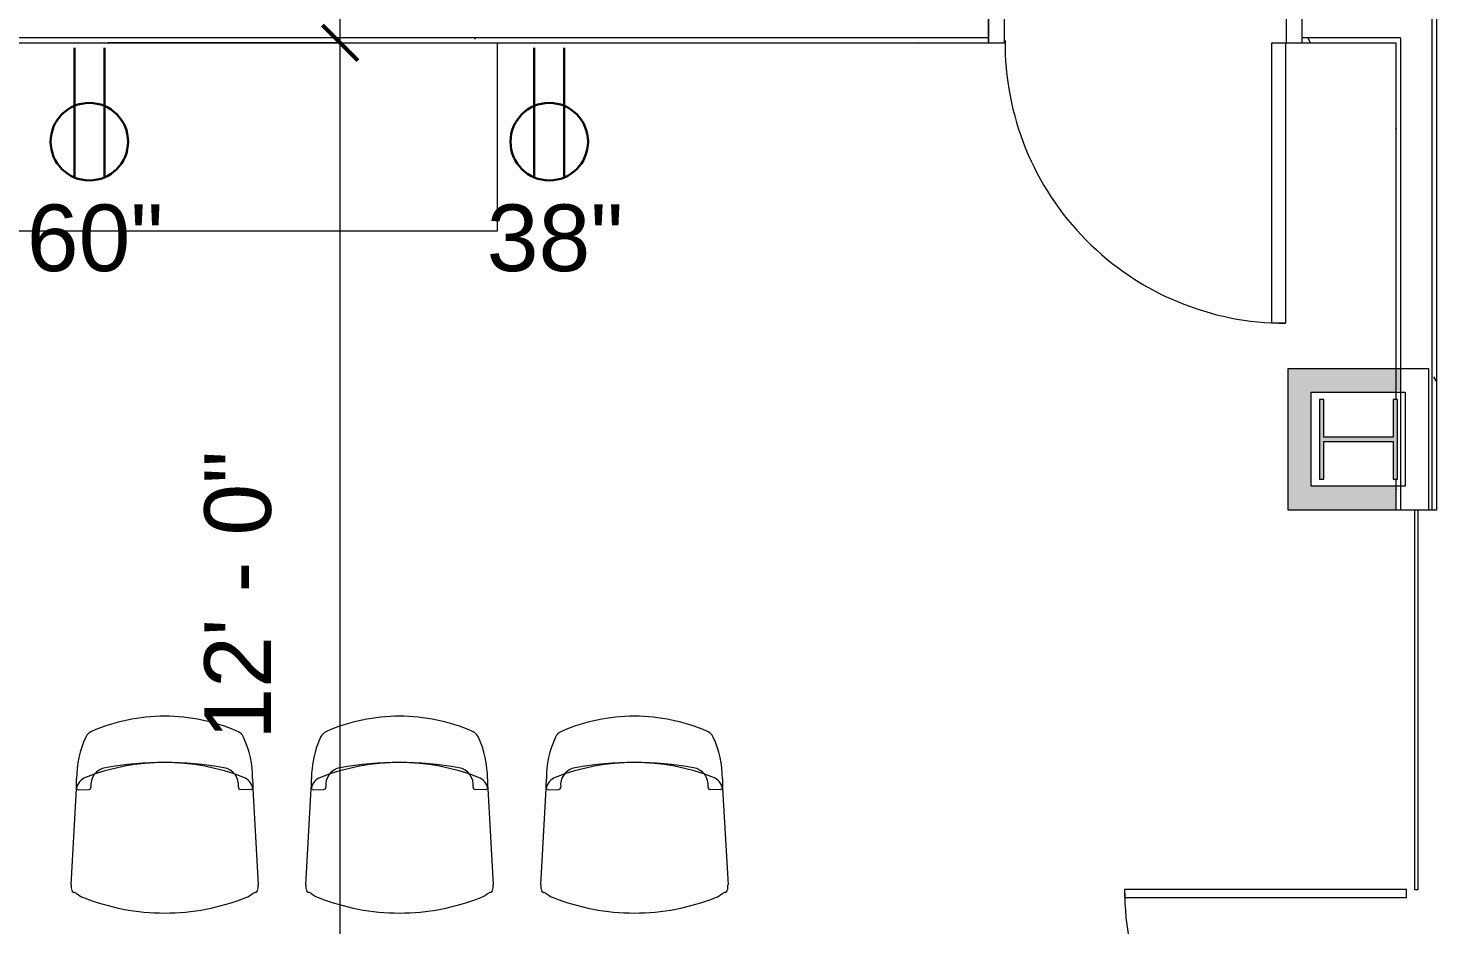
# Model space of a CAD drawing. Header units: inches. Extents: x -1180 to 2011, y -268 to 2143.
# Drawn here: x -227.3 to -47.4, y 912.1 to 1026.6 of the extents above; entities that cross this region are included whole.
import ezdxf

# ---------------------------------------------------------------- set-up
doc = ezdxf.new("R2010")
doc.units = ezdxf.units.IN
doc.header["$MEASUREMENT"] = 0
for name, color, linetype, lineweight in [('A-ANNO-DIMS', 211, 'Continuous', 9), ('A-ANNO-DIMS-96', 211, 'Continuous', 9), ('A-ANNO-NOTE', 131, 'Continuous', 13), ('A-DOOR', 31, 'Continuous', 13), ('A-DOOR-FRAM', 31, 'Continuous', 20), ('A-WALL', 113, 'Continuous', 13), ('A-WALL-PATT', 111, 'Continuous', 13), ('I-FURN', 30, 'Continuous', 9), ('I-WALL', 2, 'Continuous', 13), ('Q-CASE', 31, 'Continuous', 13), ('S-COLS', 52, 'Continuous', 13)]:
    doc.layers.add(name, color=color, linetype=linetype, lineweight=lineweight)
doc.styles.add('Swis721 Lt BT', font='swissl.ttf', dxfattribs={"height": 8.514638})
doc.dimstyles.new('OTJ_-_3_32__Linear__1_2__Tolerance_1', dxfattribs={"dimscale": 12, "dimtxt": 9, "dimasz": 0.375, "dimexe": 0.75, "dimexo": 0.5, "dimgap": 0.5, "dimtad": 1, "dimdec": 1, "dimrnd": 0.5, "dimzin": 3, "dimdsep": 46, "dimlunit": 4, "dimtxsty": 'Swis721 Lt BT', "dimblk1": 'OBLIQUE', "dimblk2": 'OBLIQUE', "dimsah": 1, "dimcen": 0.09, "dimdle": 0.75, "dimazin": 0, "dimtfac": 1, "dimtdec": 4, "dimtix": 1, "dimtmove": 0, "dimatfit": 3, "dimfxl": 1, "dimtvp": 1, "dimfrac": 2, "dimtolj": 1, "dimtzin": 0, "dimarcsym": 2})
pattern_1 = [(0, (0, 0), (30.72, 7.68), [1.267, -21.773, 1.267, -21.773, -122.88]), (0, (0, 0), (30.72, 7.68), [-46.08, 1.267, -44.813, 1.267, -21.773, -53.76]), (0, (0, 0), (30.72, 7.68), [-115.2, 1.267, -14.093, 1.267, -37.133]), (120, (11.52, 3.84), (-22.011075, 22.7643), [1.267, -21.773, 1.267, -21.773, -122.88]), (120, (11.52, 3.84), (-22.011075, 22.7643), [-46.08, 1.267, -44.813, 1.267, -21.773, -53.76]), (120, (11.52, 3.84), (-22.011075, 22.7643), [-115.2, 1.267, -14.093, 1.267, -37.133]), (240, (15.36, 19.2), (-8.708925, -30.4443), [1.267, -21.773, 1.267, -21.773, -122.88]), (240, (15.36, 19.2), (-8.708925, -30.4443), [-46.08, 1.267, -44.813, 1.267, -21.773, -53.76]), (240, (15.36, 19.2), (-8.708925, -30.4443), [-115.2, 1.267, -14.093, 1.267, -37.133])]

# ---------------------------------------------------------------- blocks, each defined once
blk = doc.blocks.new('HP-Bearing Pile-Column - HP10X57-5580024-6TH FLOOR POWER _ SIGNAL')
at = {"layer": 'S-COLS', "lineweight": 9}
blk.add_hatch(color=7, dxfattribs=at).paths.add_polyline_path([(-5.1, 5), (-5.1, 4.435), (-0.2825, 4.435), (-0.2825, -4.435), (-5.1, -4.435), (-5.1, -5), (5.1, -5), (5.1, -4.435), (0.2825, -4.435), (0.2825, 4.435), (5.1, 4.435), (5.1, 5), (-4.9623, 5)], flags=0)
at = {"layer": 'S-COLS', "color": 8, "lineweight": 20}
for p, q in [((5.1, 5), (-5.1, 5)), ((-5.1, 5), (-5.1, 4.435)), ((-5.1, 4.435), (-0.2825, 4.435)), ((-0.2825, 4.435), (-0.2825, -4.435)), ((0.2825, -4.435), (0.2825, 4.435)), ((0.2825, 4.435), (5.1, 4.435)), ((5.1, 4.435), (5.1, 5)), ((-0.2825, -4.435), (-5.1, -4.435)), ((-5.1, -4.435), (-5.1, -5)), ((-5.1, -5), (5.1, -5)), ((5.1, -4.435), (0.2825, -4.435)), ((5.1, -5), (5.1, -4.435))]:
    blk.add_line(p, q, dxfattribs=at)
blk = doc.blocks.new('Single Flush - OTJ_SOLIDFLUSH_ALUM-5011040-6TH FLOOR POWER _ SIGNAL')
at = {"layer": 'A-DOOR', "lineweight": 20}
for p, q in [((16.15625, -1.875), (17.90625, -1.875)), ((16.15625, -37.6875), (16.15625, -1.875)), ((17.90625, -1.875), (17.90625, -37.6875)), ((17.90625, -37.6875), (16.15625, -37.6875))]:
    blk.add_line(p, q, dxfattribs=at)
at = {"layer": 'A-DOOR', "lineweight": 9}
blk.add_arc((17.90625, -1.875), 35.8125, 179.5, 270, dxfattribs=at)
at = {"layer": 'A-DOOR-FRAM'}
for p, q in [((-20, 3.875), (-20, -1.875)), ((-20, 3.875), (-18, 3.875)), ((-18, 3.875), (-18, -1.875)), ((18.000004, 3.875), (18.000004, -1.875)), ((18.000004, 3.875), (20.000004, 3.875)), ((20.000004, 3.875), (20.000004, -1.875)), ((-20, -1.875), (-18, -1.875)), ((18.000004, -1.875), (20.000004, -1.875))]:
    blk.add_line(p, q, dxfattribs=at)
blk = doc.blocks.new('Double Glass Door - Full Rail - Long Pull-5784073-6TH FLOOR POWER _ SIGNAL')
at = {"layer": 'A-DOOR', "lineweight": 20}
for p, q in [((-36, 37.26), (-35, 37.26)), ((-36, 1.26), (-36, 37.26)), ((-35, 37.26), (-35, 1.26)), ((35, 37.26), (35, 1.26)), ((36, 37.26), (35, 37.26)), ((36, 1.26), (36, 37.26)), ((-35, 1.26), (-36, 1.26)), ((35, 1.26), (36, 1.26))]:
    blk.add_line(p, q, dxfattribs=at)
at = {"layer": 'A-DOOR', "lineweight": 9}
for centre, start, end in [((-36, 1.26), 359.5, 90), ((36, 1.26), 90, 180.5)]:
    blk.add_arc(centre, 36, start, end, dxfattribs=at)
blk = doc.blocks.new('Steelcase Coalesse - Bindu - Seating - Conference - Chair - Mid Back-5290419-6TH FLOOR POWER _ SIGNAL')
at = {"layer": 'I-FURN'}
for p, q in [((-11.96, 3.6), (-11.27, 15.92)), ((-11.27, 15.92), (-10.99, 15.73)), ((-10.99, 15.73), (-9.66, 15.79)), ((10.99, 15.73), (9.66, 15.79)), ((11.27, 15.92), (10.99, 15.73)), ((11.27, 15.92), (11.96, 3.6))]:
    blk.add_line(p, q, dxfattribs=at)
for centre, radius, start, end in [((0, 1.77), 23.37, 90, 113.517), ((0, 1.77), 23.37, 66.483, 90), ((1.3, 17.19), 12.54, 155.0976, 180.3104), ((-8.74, 21.85), 1.47, 113.517, 155.0976), ((8.74, 21.85), 1.47, 24.9024, 66.483), ((-1.3, 17.19), 12.54, 359.6896, 24.9024), ((0, -8.43), 27.65, 68.5611, 111.4389), ((-7.18, 16.34), 2.25, 99.9547, 187.0377), ((0, -24.59), 43.81, 80.0453, 99.9547), ((7.18, 16.34), 2.25, 352.9623, 80.0453), ((-30.81, 17.02), 19.57, 356.7895, 0.3104), ((-9.4, 15.52), 1.92, 111.4389, 165.6947), ((9.4, 15.52), 1.92, 14.3053, 68.5611), ((30.81, 17.02), 19.57, 179.6896, 183.2105), ((-9.66, 16.04), 0.25, 272.2273, 7.0377), ((9.66, 16.04), 0.25, 172.9623, 267.7727), ((-9.68, 3.48), 2.28, 176.7895, 195.8584), ((9.68, 3.48), 2.28, 344.1416, 3.2105), ((-11.59, 2.93), 0.295, 195.8584, 264.5781), ((-11.68, 1.97), 0.666, 51.622, 84.5781), ((-9.06, 5.29), 3.56, 231.622, 248.4012), ((0, 28.17), 28.17, 248.4012, 269.999), ((0, 28.17), 28.17, 270.001, 291.5988), ((9.06, 5.29), 3.56, 291.5988, 308.378), ((11.68, 1.97), 0.666, 95.4219, 128.378), ((11.59, 2.93), 0.295, 275.4219, 344.1416)]:
    blk.add_arc(centre, radius, start, end, dxfattribs=at)
blk = doc.blocks.new('BOARDROOM CREDENZA - BOARDROOM CREDENZA-5790340-6TH FLOOR POWER _ SIGNAL')
at = {"layer": 'Q-CASE', "lineweight": 9}
for p, q in [((-314.38, 1024.73), (-314.38, 1000.73)), ((-167.36, 1000.73), (-167.36, 1024.73)), ((-314.38, 1000.73), (-167.36, 1000.73))]:
    blk.add_line(p, q, dxfattribs=at)
blk = doc.blocks.new('DIMBLOCK2-6TH FLOOR POWER _ SIGNAL')
at = {"layer": 'A-ANNO-DIMS-96'}
for p, q in [((-187.45, 880.59), (-187.45, 1033.73)), ((-217.12, 1024.73), (-178.45, 1024.73)), ((-187.45, 1024.73), (-217.12, 1024.73)), ((-184.63, 880.59), (-196.45, 880.59)), ((-187.45, 880.59), (-184.63, 880.59))]:
    blk.add_line(p, q, dxfattribs=at)
at = {"layer": 'A-ANNO-DIMS-96', "lineweight": 50}
for p, q in [((-187.45, 1024.73), (-189.7, 1026.98)), ((-187.45, 1024.73), (-185.2, 1022.48)), ((-187.45, 880.59), (-189.7, 882.84)), ((-187.45, 880.59), (-185.2, 878.34))]:
    blk.add_line(p, q, dxfattribs=at)
at = {"layer": 'A-ANNO-DIMS-96', "color": 0, "insert": (-204.82, 935.73), "char_height": 8.515, "width": 40.6286, "attachment_point": 1, "rotation": 90, "line_spacing_factor": 1.00667, "style": 'Swis721 Lt BT'}
blk.add_mtext('12\' - 0"', dxfattribs=at)
blk = doc.blocks.new('_Oblique')
at = {"color": 0, "linetype": 'ByBlock', "lineweight": -2}
blk.add_line((-0.5, -0.5), (0.5, 0.5), dxfattribs=at)

msp = doc.modelspace()

# ---------------------------------------------------------------- hatches: boundary and pattern name
at = {"layer": 'A-WALL-PATT', "lineweight": 9}
h = msp.add_hatch(dxfattribs=at)
h.set_pattern_fill('FP_1', color=256, style=0, pattern_type=2)
h.set_pattern_definition(pattern_1)
h.paths.add_polyline_path([(-223.12, 1024.73), (-223.12, 1025.36), (-223.75, 1025.36), (-223.75, 1024.73)], flags=0)
h.paths.add_polyline_path([(-223.12, 1027.86), (-223.12, 1166.48), (-223.75, 1166.48), (-223.75, 1027.86)], flags=0)
h = msp.add_hatch(dxfattribs=at)
h.set_pattern_fill('FP_1', color=256, style=0, pattern_type=2)
h.set_pattern_definition(pattern_1)
h.paths.add_polyline_path([(-47.38, 965.1), (-47.38, 1027.86), (-48, 1027.86), (-48, 965.1)], flags=0)
h = msp.add_hatch(dxfattribs=at)
h.set_pattern_fill('FP_1', color=256, style=0, pattern_type=2)
h.set_pattern_definition(pattern_1)
h.paths.add_polyline_path([(-446.42, 1024.73), (-410.81, 1024.73), (-410.81, 1025.36), (-446.42, 1025.36)], flags=0)
h.paths.add_polyline_path([(-224.62, 1024.73), (-223.75, 1024.73), (-223.75, 1025.36), (-408.31, 1025.36), (-408.31, 1024.73), (-227.75, 1024.73)], flags=0)
h = msp.add_hatch(dxfattribs=at)
h.set_pattern_fill('FP_1', color=256, style=0, pattern_type=2)
h.set_pattern_definition(pattern_1)
h.paths.add_polyline_path([(-52.63, 1024.73), (-52, 1024.73), (-52, 1025.36), (-64.63, 1025.36), (-64.63, 1024.73), (-52.88, 1024.73)], flags=0)
h.paths.add_polyline_path([(-104.63, 1024.73), (-104.63, 1025.36), (-223.12, 1025.36), (-223.12, 1024.73), (-114.67, 1024.73)], flags=0)
h = msp.add_hatch(dxfattribs=at)
h.set_pattern_fill('FP_1', color=256, style=0, pattern_type=2)
h.set_pattern_definition(pattern_1)
h.paths.add_polyline_path([(-52, 965.1), (-52, 980.24), (-52.63, 980.4), (-52.63, 979.2), (-52.38, 979.2), (-52.38, 969), (-52.63, 969), (-52.63, 965.1)], flags=0)
h.paths.add_polyline_path([(-52, 983.1), (-52, 1024.73), (-52.63, 1024.73), (-52.63, 983.1)], flags=0)
for points in [[(-66.42, 965.1), (-63.42, 965.1), (-63.42, 983.1), (-66.42, 983.1)], [(-52.63, 980.1), (-52.63, 980.4), (-52, 980.24), (-52, 983.1), (-63.42, 983.1), (-63.42, 980.1)], [(-63.42, 965.1), (-52.63, 965.1), (-52.63, 968.1), (-63.42, 968.1)]]:
    msp.add_hatch(color=7, dxfattribs=at).paths.add_polyline_path(points, flags=0)

# ---------------------------------------------------------------- linework, layer by layer
at = {"layer": 'A-ANNO-NOTE', "lineweight": 30}
for p, q in [((-221.41, 1024.08), (-221.41, 1007.55)), ((-217.58, 1024.08), (-217.58, 1007.55)), ((-162.66, 1024.08), (-162.66, 1007.55)), ((-158.83, 1024.08), (-158.83, 1007.55))]:
    msp.add_line(p, q, dxfattribs=at)
for centre in [(-219.5, 1012.11), (-160.75, 1012.11)]:
    msp.add_circle(centre, 4.95, dxfattribs=at)
at = {"layer": 'A-WALL'}
for p, q in [((-48, 1027.86), (-48, 965.1)), ((-104.63, 1025.36), (-408.31, 1025.36)), ((-52, 1025.36), (-64.63, 1025.36)), ((-52, 1025.36), (-52, 965.1))]:
    msp.add_line(p, q, dxfattribs=at)
at = {"layer": 'I-WALL'}
for p, q in [((-104.63, 1024.73), (-104.63, 1028.48)), ((-64.63, 1028.48), (-64.63, 1024.73)), ((-47.38, 965.1), (-47.38, 1028.48)), ((-407.68, 1024.73), (-104.63, 1024.73)), ((-64.63, 1024.73), (-52.63, 1024.73)), ((-52.63, 1024.73), (-52.63, 979.2)), ((-52.63, 969), (-52.63, 965.1)), ((-50.25, 965.1), (-50.25, 916.59)), ((-49.75, 916.59), (-49.75, 965.1)), ((-48.42, 965.1), (-47.38, 965.1)), ((-50.25, 916.59), (-49.75, 916.59))]:
    msp.add_line(p, q, dxfattribs=at)
at = {"layer": 'I-WALL', "color": 8, "lineweight": 20}
for p, q in [((-66.42, 983.1), (-66.42, 965.1)), ((-48.42, 983.1), (-66.42, 983.1)), ((-48.42, 965.1), (-48.42, 983.1)), ((-63.42, 968.1), (-63.42, 980.1)), ((-63.42, 980.1), (-51.42, 980.1)), ((-51.42, 980.1), (-51.42, 968.1)), ((-51.42, 968.1), (-63.42, 968.1)), ((-66.42, 965.1), (-48.42, 965.1))]:
    msp.add_line(p, q, dxfattribs=at)

# ---------------------------------------------------------------- block references
at = {"layer": 'A-DOOR'}
msp.add_blockref('Single Flush - OTJ_SOLIDFLUSH_ALUM-5011040-6TH FLOOR POWER _ SIGNAL', (-84.63, 1026.61), dxfattribs=at)
at = {"layer": 'A-DOOR', "rotation": 89.99999999999991}
msp.add_blockref('Double Glass Door - Full Rail - Long Pull-5784073-6TH FLOOR POWER _ SIGNAL', (-50, 880.59), dxfattribs=at)
at = {"layer": 'I-FURN'}
for p in [(-209.88, 913.6), (-179.88, 913.6), (-149.88, 913.6)]:
    msp.add_blockref('Steelcase Coalesse - Bindu - Seating - Conference - Chair - Mid Back-5290419-6TH FLOOR POWER _ SIGNAL', p, dxfattribs=at)
at = {"layer": 'Q-CASE', "lineweight": 9}
msp.add_blockref('BOARDROOM CREDENZA - BOARDROOM CREDENZA-5790340-6TH FLOOR POWER _ SIGNAL', (0, 0), dxfattribs=at)
at = {"layer": 'S-COLS', "lineweight": 9, "rotation": 89.99999999999991}
msp.add_blockref('HP-Bearing Pile-Column - HP10X57-5580024-6TH FLOOR POWER _ SIGNAL', (-57.38, 974.1), dxfattribs=at)

# ---------------------------------------------------------------- texts
at = {"layer": 'A-ANNO-NOTE', "lineweight": 9, "char_height": 8.515, "width": 18.9, "attachment_point": 2, "line_spacing_factor": 1.00667, "style": 'Swis721 Lt BT'}
for s, insert in [('60"', (-218.76, 1004.09)), ('38"', (-160.01, 1004.09))]:
    msp.add_mtext(s, dxfattribs=dict(at, insert=insert))

# ---------------------------------------------------------------- dimensions: what is measured, and where the dimension line sits
at = {"layer": 'A-ANNO-DIMS'}
dim = msp.add_linear_dim(base=(-187.45, 1024.73), p1=(-190.63, 880.59), p2=(-223.12, 1024.73), angle=90, dimstyle='OTJ_-_3_32__Linear__1_2__Tolerance_1', override={"dimpost": '<>', "dimfxl": 147.75607}, dxfattribs=at)
dim.commit()
dim.dimension.update_dxf_attribs({"geometry": 'DIMBLOCK2-6TH FLOOR POWER _ SIGNAL', "text_midpoint": (-197.83, 952.66)})

doc.saveas('drawing.dxf')
